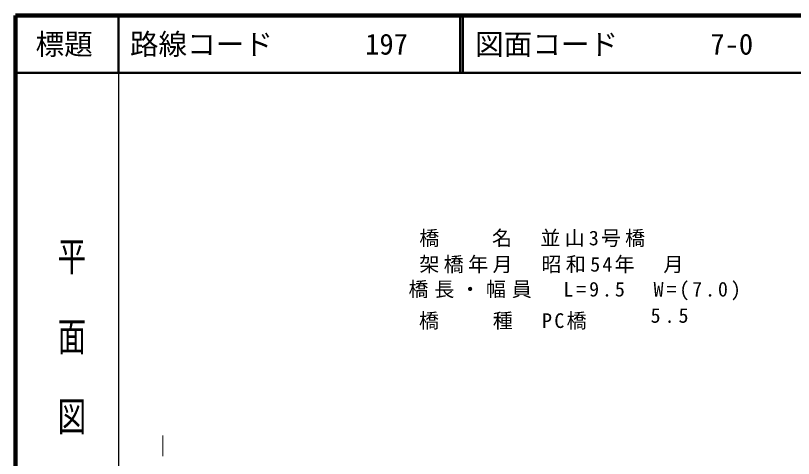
# Model space of a CAD drawing. Units: millimetres, scale not verified. Extents: x 40000 to 680000, y 20000 to 380000.
# Drawn here: x 40000 to 176049, y 302560 to 380000 of the extents above; entities that cross this region are included whole.
import ezdxf
from ezdxf.enums import TextEntityAlignment as Align

# ---------------------------------------------------------------- set-up
doc = ezdxf.new("R2010")
doc.units = ezdxf.units.MM
doc.header["$LTSCALE"] = 1000
for name, color, linetype, lineweight in [('M-BMK-HTXT', 7, 'Continuous', 13), ('M-STR-HTXT', 7, 'Continuous', 13), ('M-TTL', 2, 'Continuous', 140), ('M-TTL-BAND', 7, 'Continuous', 25), ('M-TTL-LINE', 7, 'Continuous', 50)]:
    doc.layers.add(name, color=color, linetype=linetype, lineweight=lineweight)
doc.layers.add('M-TTL-TXT', color=7, linetype='Continuous')
doc.styles.add('@ＭＳ ゴシック', font='')
doc.styles.add('ＭＳ ゴシック', font='')
doc.styles.get('@ＭＳ ゴシック').set_extended_font_data('@MS Gothic')
doc.styles.get('ＭＳ ゴシック').set_extended_font_data('MS Gothic')

msp = doc.modelspace()

# ---------------------------------------------------------------- linework, layer by layer
at = {"layer": 'M-BMK-HTXT'}
msp.add_line((65761, 302960), (65785, 306565), dxfattribs=at)
at = {"layer": 'M-TTL'}
for p, q in [((40000, 380000), (40000, 20000)), ((680000, 380000), (40000, 380000))]:
    msp.add_line(p, q, dxfattribs=at)
at = {"layer": 'M-TTL-BAND'}
msp.add_line((58000, 370000), (58000, 20000), dxfattribs=at)
at = {"layer": 'M-TTL-LINE'}
for p, q in [((58000, 380000), (58000, 370000)), ((117750, 380000), (117750, 370000)), ((118250, 380000), (118250, 370000)), ((40000, 370000), (680000, 370000))]:
    msp.add_line(p, q, dxfattribs=at)

# ---------------------------------------------------------------- texts
at = {"layer": 'M-STR-HTXT', "char_height": 2566, "attachment_point": 7, "style": 'ＭＳ ゴシック'}
for s, insert in [('\\T1.21;橋\u3000\u3000名\u3000並山3号橋', (110617, 339530)), ('\\T1.22;架橋年月\u3000昭和54年\u3000月', (110617, 334947)), ('\\T1.29;橋長・幅員\u3000L=9.5\u3000W=(7.0)', (108721, 330187)), ('\\T1.23;橋\u3000\u3000種\u3000PC橋', (110554, 325093)), ('\\T1.4;5.5', (151061, 326237))]:
    msp.add_mtext(s, dxfattribs=dict(at, insert=insert))
at = {"layer": 'M-TTL-BAND', "style": '@ＭＳ ゴシック', "width": 1.4}
msp.add_text('平  面  図', height=3666, rotation=270, dxfattribs=at).set_placement((49777, 306475), align=Align.MIDDLE_RIGHT)
at = {"layer": 'M-TTL-TXT', "style": 'ＭＳ ゴシック'}
msp.add_text('標題', height=3666, dxfattribs=at).set_placement((48500, 375000), align=Align.MIDDLE_CENTER)
for s, p in [('路線コード', (60000, 375000)), ('図面コード', (120380, 375000)), ('197', (101142, 375000)), ('7-0', (161521, 375000))]:
    msp.add_text(s, height=3666, dxfattribs=at).set_placement(p, align=Align.MIDDLE_LEFT)

doc.saveas('drawing.dxf')
